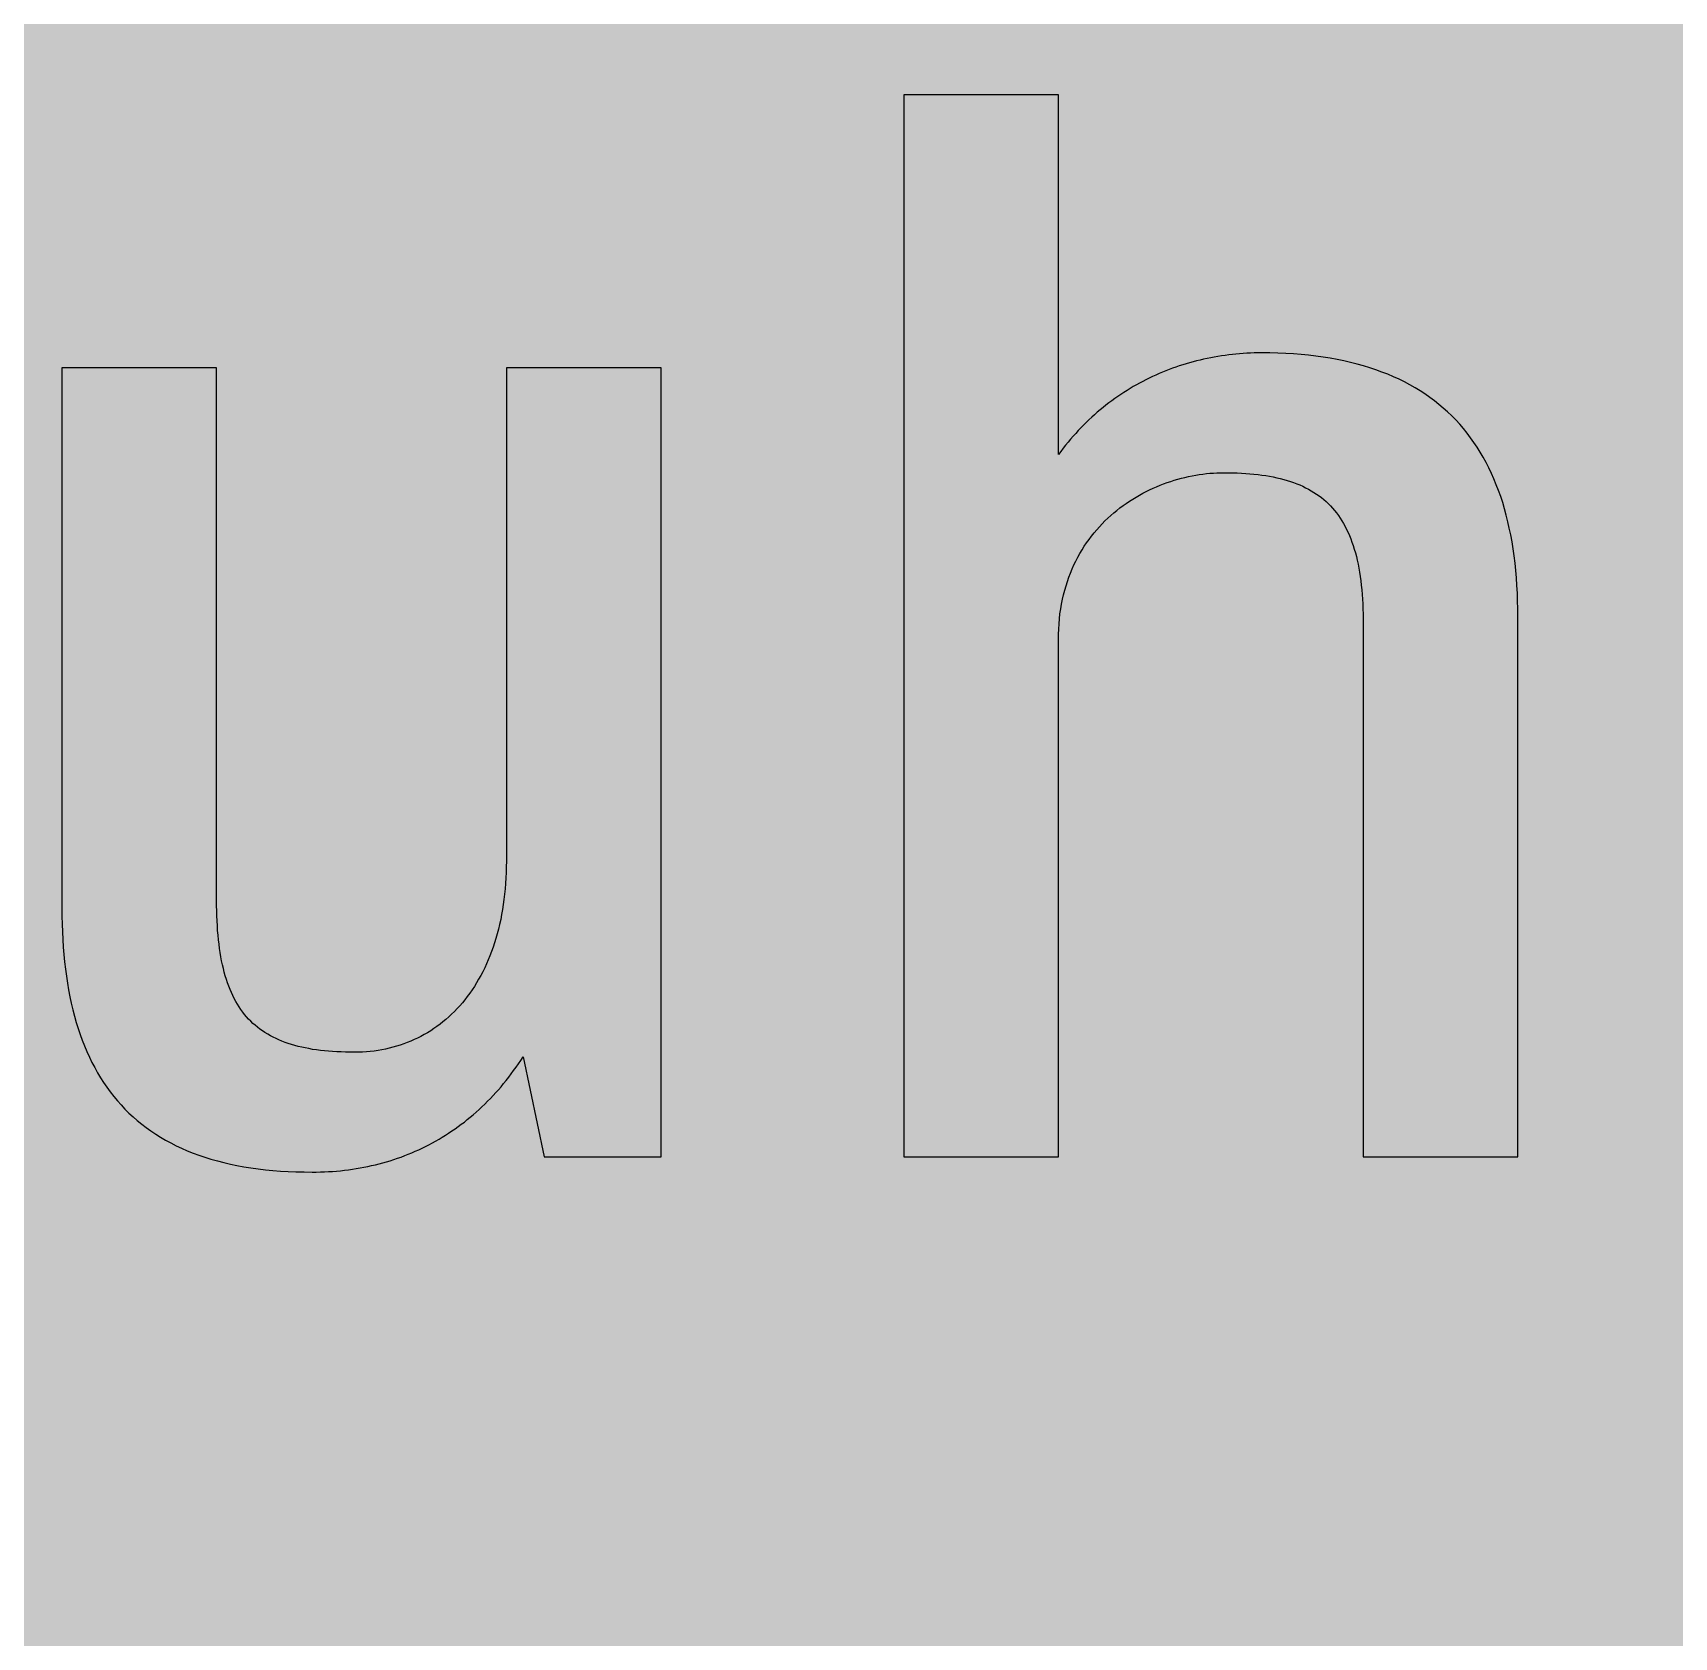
# Model space of a CAD drawing. Header units: millimetres. Extents: x 0 to 212, y 0 to 159.
# Drawn here: x 112.05 to 154.04, y 53.38 to 94.42 of the extents above; entities that cross this region are included whole.
import ezdxf

# ---------------------------------------------------------------- set-up
doc = ezdxf.new("R2010")
doc.units = ezdxf.units.MM

msp = doc.modelspace()

# ---------------------------------------------------------------- hatches: boundary and pattern name
for color, points in [(254, [(14.1633, 0.0536), (13.9878, 0.0533), (13.8125, 0.0559), (13.6373, 0.061), (13.462, 0.0686), (13.2893, 0.0787), (13.114, 0.0914), (12.9413, 0.1041), (12.7686, 0.1219), (12.5959, 0.1397), (12.4231, 0.16), (12.2504, 0.1829), (12.0777, 0.2057), (11.9075, 0.2337), (11.7373, 0.2616), (11.5672, 0.2921), (11.397, 0.3251), (11.2268, 0.3607), (11.0592, 0.3988), (10.8915, 0.4369), (10.7239, 0.4775), (10.5562, 0.5207), (10.3886, 0.5664), (10.2235, 0.6121), (10.0584, 0.6629), (9.8933, 0.7137), (9.7307, 0.7671), (9.5682, 0.8204), (9.4056, 0.8788), (9.2431, 0.9373), (9.083, 0.9982), (8.923, 1.0617), (8.763, 1.1252), (8.6055, 1.1938), (8.4455, 1.2624), (8.2906, 1.331), (8.1331, 1.4046), (7.9781, 1.4783), (7.8232, 1.5545), (7.6708, 1.6332), (7.5184, 1.7145), (7.366, 1.7958), (7.2161, 1.8796), (7.0663, 1.966), (6.919, 2.0523), (6.7716, 2.1438), (6.6243, 2.2352), (6.4795, 2.3266), (6.3348, 2.4232), (6.19, 2.5197), (6.0477, 2.6187), (5.908, 2.7178), (5.7683, 2.8194), (5.6286, 2.9235), (5.4915, 3.0302), (5.3543, 3.1369), (5.2197, 3.2461), (5.0851, 3.3579), (4.953, 3.4722), (4.8209, 3.5865), (4.6914, 3.7033), (4.5644, 3.8202), (4.4348, 3.9395), (4.3104, 4.0615), (4.1859, 4.1859), (4.0615, 4.3104), (3.9395, 4.4348), (3.8202, 4.5618), (3.7033, 4.6914), (3.5865, 4.8209), (3.4722, 4.953), (3.3579, 5.0851), (3.2487, 5.2197), (3.1369, 5.3543), (3.0302, 5.4915), (2.9235, 5.6286), (2.8194, 5.7683), (2.7178, 5.908), (2.6187, 6.0477), (2.5197, 6.19), (2.4232, 6.3348), (2.3266, 6.477), (2.2352, 6.6243), (2.1438, 6.7691), (2.0523, 6.919), (1.966, 7.0663), (1.8796, 7.2161), (1.7958, 7.366), (1.7145, 7.5184), (1.6332, 7.6708), (1.5545, 7.8232), (1.4783, 7.9781), (1.4046, 8.1331), (1.331, 8.2906), (1.2598, 8.4455), (1.1913, 8.603), (1.1252, 8.763), (1.0592, 8.923), (0.9982, 9.083), (0.9373, 9.2431), (0.8763, 9.4056), (0.8204, 9.5682), (0.7645, 9.7307), (0.7112, 9.8933), (0.6604, 10.0584), (0.6121, 10.2235), (0.5639, 10.3911), (0.5207, 10.5562), (0.4775, 10.7239), (0.4343, 10.8915), (0.3962, 11.0592), (0.3607, 11.2268), (0.3251, 11.397), (0.2921, 11.5672), (0.2616, 11.7373), (0.2311, 11.9075), (0.2057, 12.0802), (0.1803, 12.2504), (0.1575, 12.4231), (0.1372, 12.5959), (0.1194, 12.7686), (0.1041, 12.9413), (0.0889, 13.1166), (0.0787, 13.2893), (0.0686, 13.4645), (0.061, 13.6373), (0.0559, 13.8125), (0.0508, 13.9878), (0.0508, 14.163), (0.0522, 144.6925), (0.0508, 144.8664), (0.0559, 145.0416), (0.061, 145.2169), (0.0686, 145.3896), (0.0787, 145.5649), (0.0889, 145.7376), (0.1041, 145.9128), (0.1194, 146.0856), (0.1372, 146.2583), (0.1575, 146.431), (0.1803, 146.6037), (0.2057, 146.7739), (0.2311, 146.9466), (0.2616, 147.1168), (0.2921, 147.287), (0.3251, 147.4572), (0.3607, 147.6248), (0.3962, 147.795), (0.4343, 147.9626), (0.4775, 148.1303), (0.5207, 148.2979), (0.5639, 148.463), (0.6121, 148.6281), (0.6604, 148.7932), (0.7112, 148.9583), (0.7645, 149.1234), (0.8204, 149.286), (0.8763, 149.4485), (0.9373, 149.6111), (0.9982, 149.7711), (1.0592, 149.9311), (1.1252, 150.0911), (1.1913, 150.2486), (1.2598, 150.4061), (1.331, 150.5636), (1.4046, 150.7185), (1.4783, 150.876), (1.5545, 151.0284), (1.6332, 151.1833), (1.7145, 151.3357), (1.7958, 151.4856), (1.8796, 151.638), (1.966, 151.7879), (2.0523, 151.9352), (2.1438, 152.0825), (2.2352, 152.2298), (2.3266, 152.3746), (2.4232, 152.5194), (2.5197, 152.6616), (2.6187, 152.8039), (2.7178, 152.9461), (2.8194, 153.0858), (2.9235, 153.2255), (3.0302, 153.3627), (3.1369, 153.4973), (3.2487, 153.6344), (3.3579, 153.7665), (3.4722, 153.8986), (3.5865, 154.0307), (3.7033, 154.1602), (3.8202, 154.2898), (3.9395, 154.4168), (4.0615, 154.5438), (4.1859, 154.6682), (4.3104, 154.7901), (4.4348, 154.9121), (4.5644, 155.034), (4.6914, 155.1508), (4.8209, 155.2677), (4.953, 155.382), (5.0851, 155.4937), (5.2197, 155.6055), (5.3543, 155.7147), (5.4915, 155.8239), (5.6286, 155.9281), (5.7683, 156.0322), (5.908, 156.1338), (6.0477, 156.2354), (6.19, 156.3345), (6.3348, 156.431), (6.4795, 156.525), (6.6243, 156.6189), (6.7716, 156.7104), (6.919, 156.7993), (7.0663, 156.8882), (7.2161, 156.9745), (7.366, 157.0584), (7.5184, 157.1396), (7.6708, 157.2209), (7.8232, 157.2971), (7.9781, 157.3733), (8.1331, 157.4495), (8.2906, 157.5206), (8.4455, 157.5918), (8.6055, 157.6603), (8.763, 157.7289), (8.923, 157.7924), (9.083, 157.8559), (9.2431, 157.9169), (9.4056, 157.9753), (9.5682, 158.0337), (9.7307, 158.0871), (9.8933, 158.1404), (10.0584, 158.1912), (10.2235, 158.242), (10.3886, 158.2877), (10.5562, 158.3334), (10.7239, 158.3766), (10.8915, 158.4173), (11.0592, 158.4579), (11.2268, 158.4935), (11.397, 158.529), (11.5672, 158.562), (11.7373, 158.5925), (11.9075, 158.6205), (12.0777, 158.6484), (12.2504, 158.6713), (12.4231, 158.6941), (12.5959, 158.7144), (12.7686, 158.7322), (12.9413, 158.75), (13.114, 158.7627), (13.2893, 158.7754), (13.462, 158.7856), (13.6373, 158.7932), (13.8125, 158.7983), (13.9878, 158.8008), (14.163, 158.8033), (197.6078, 158.8036), (197.7822, 158.8008), (197.9574, 158.7983), (198.1327, 158.7932), (198.3054, 158.7856), (198.4807, 158.7754), (198.6534, 158.7627), (198.8287, 158.75), (199.0014, 158.7322), (199.1741, 158.7144), (199.3468, 158.6941), (199.5195, 158.6713), (199.6897, 158.6484), (199.8624, 158.6205), (200.0326, 158.5925), (200.2028, 158.562), (200.373, 158.529), (200.5432, 158.4935), (200.7108, 158.4579), (200.8784, 158.4173), (201.0461, 158.3766), (201.2137, 158.3334), (201.3788, 158.2877), (201.5465, 158.242), (201.7116, 158.1912), (201.8767, 158.1404), (202.0392, 158.0871), (202.2018, 158.0337), (202.3643, 157.9753), (202.5269, 157.9169), (202.6869, 157.8559), (202.8469, 157.7924), (203.007, 157.7289), (203.167, 157.6603), (203.3245, 157.5918), (203.4794, 157.5206), (203.6369, 157.4495), (203.7918, 157.3733), (203.9468, 157.2971), (204.0992, 157.2209), (204.2516, 157.1396), (204.404, 157.0584), (204.5538, 156.9745), (204.7037, 156.8882), (204.8535, 156.7993), (205.0009, 156.7104), (205.1456, 156.6189), (205.293, 156.525), (205.4352, 156.431), (205.58, 156.3345), (205.7222, 156.2354), (205.8619, 156.1338), (206.0016, 156.0322), (206.1413, 155.9281), (206.2785, 155.8239), (206.4156, 155.7147), (206.5503, 155.6055), (206.6849, 155.4937), (206.817, 155.382), (206.949, 155.2677), (207.0786, 155.1508), (207.2081, 155.034), (207.3351, 154.9121), (207.4596, 154.7901), (207.584, 154.6682), (207.7085, 154.5438), (207.8304, 154.4168), (207.9498, 154.2898), (208.0666, 154.1602), (208.1835, 154.0307), (208.2978, 153.8986), (208.4121, 153.7665), (208.5238, 153.6344), (208.6331, 153.4973), (208.7397, 153.3627), (208.8464, 153.2255), (208.9506, 153.0858), (209.0522, 152.9461), (209.1512, 152.8039), (209.2503, 152.6616), (209.3468, 152.5194), (209.4433, 152.3746), (209.5348, 152.2298), (209.6262, 152.0825), (209.7176, 151.9352), (209.804, 151.7879), (209.8904, 151.638), (209.9742, 151.4856), (210.0555, 151.3357), (210.1367, 151.1833), (210.2155, 151.0284), (210.2917, 150.876), (210.3653, 150.7185), (210.439, 150.5636), (210.5076, 150.4061), (210.5762, 150.2486), (210.6447, 150.0911), (210.7082, 149.9311), (210.7717, 149.7711), (210.8327, 149.6111), (210.8911, 149.4485), (210.9495, 149.286), (211.0029, 149.1234), (211.0562, 148.9583), (211.107, 148.7932), (211.1578, 148.6281), (211.2035, 148.463), (211.2493, 148.2979), (211.2924, 148.1303), (211.3331, 147.9626), (211.3712, 147.795), (211.4093, 147.6248), (211.4448, 147.4572), (211.4779, 147.287), (211.5083, 147.1168), (211.5363, 146.9466), (211.5642, 146.7739), (211.5871, 146.6037), (211.6099, 146.431), (211.6303, 146.2583), (211.648, 146.0856), (211.6658, 145.9128), (211.6785, 145.7376), (211.6912, 145.5649), (211.7014, 145.3896), (211.709, 145.2169), (211.7141, 145.0416), (211.7166, 144.8664), (211.7166, 144.6911), (211.7189, 14.1647), (211.7166, 13.9878), (211.7141, 13.8125), (211.709, 13.6373), (211.7014, 13.4645), (211.6912, 13.2893), (211.6785, 13.1166), (211.6658, 12.9413), (211.648, 12.7686), (211.6303, 12.5959), (211.6099, 12.4231), (211.5871, 12.2504), (211.5642, 12.0802), (211.5363, 11.9075), (211.5083, 11.7373), (211.4779, 11.5672), (211.4448, 11.397), (211.4093, 11.2268), (211.3712, 11.0592), (211.3331, 10.8915), (211.2924, 10.7239), (211.2493, 10.5562), (211.2035, 10.3911), (211.1578, 10.2235), (211.107, 10.0584), (211.0562, 9.8933), (211.0029, 9.7307), (210.9495, 9.5682), (210.8911, 9.4056), (210.8327, 9.2431), (210.7717, 9.083), (210.7082, 8.923), (210.6447, 8.763), (210.5762, 8.603), (210.5076, 8.4455), (210.439, 8.2906), (210.3653, 8.1331), (210.2917, 7.9781), (210.2155, 7.8232), (210.1367, 7.6708), (210.0555, 7.5184), (209.9742, 7.366), (209.8904, 7.2161), (209.804, 7.0663), (209.7176, 6.919), (209.6262, 6.7691), (209.5348, 6.6243), (209.4433, 6.477), (209.3468, 6.3348), (209.2503, 6.19), (209.1512, 6.0477), (209.0522, 5.908), (208.9506, 5.7683), (208.8464, 5.6286), (208.7397, 5.4915), (208.6331, 5.3543), (208.5238, 5.2197), (208.4121, 5.0851), (208.2978, 4.953), (208.1835, 4.8209), (208.0666, 4.6914), (207.9498, 4.5618), (207.8304, 4.4348), (207.7085, 4.3104), (207.584, 4.1859), (207.4596, 4.0615), (207.3351, 3.9395), (207.2081, 3.8202), (207.0786, 3.7033), (206.949, 3.5865), (206.817, 3.4722), (206.6849, 3.3579), (206.5503, 3.2461), (206.4156, 3.1369), (206.2785, 3.0302), (206.1413, 2.9235), (206.0016, 2.8194), (205.8619, 2.7178), (205.7222, 2.6187), (205.58, 2.5197), (205.4352, 2.4232), (205.293, 2.3266), (205.1456, 2.2352), (205.0009, 2.1438), (204.8535, 2.0523), (204.7037, 1.966), (204.5538, 1.8796), (204.404, 1.7958), (204.2516, 1.7145), (204.0992, 1.6332), (203.9468, 1.5545), (203.7918, 1.4783), (203.6369, 1.4046), (203.4794, 1.331), (203.3245, 1.2624), (203.167, 1.1938), (203.007, 1.1252), (202.8469, 1.0617), (202.6869, 0.9982), (202.5269, 0.9373), (202.3643, 0.8788), (202.2018, 0.8204), (202.0392, 0.7671), (201.8767, 0.7137), (201.7116, 0.6629), (201.5465, 0.6121), (201.3788, 0.5664), (201.2137, 0.5207), (201.0461, 0.4775), (200.8784, 0.4369), (200.7108, 0.3988), (200.5432, 0.3607), (200.373, 0.3251), (200.2028, 0.2921), (200.0326, 0.2616), (199.8624, 0.2337), (199.6897, 0.2057), (199.5195, 0.1829), (199.3468, 0.16), (199.1741, 0.1397), (199.0014, 0.1219), (198.8287, 0.1041), (198.6534, 0.0914), (198.4807, 0.0787), (198.3054, 0.0686), (198.1327, 0.061), (197.9574, 0.0559), (197.7822, 0.0533), (197.6069, 0.0533)]), (59, [(138.2889, 65.6703), (138.2889, 78.9019), (138.2903, 79.0372), (138.2954, 79.1718), (138.303, 79.3039), (138.3157, 79.4334), (138.3284, 79.563), (138.3487, 79.6874), (138.369, 79.8093), (138.3919, 79.9313), (138.4198, 80.0481), (138.4503, 80.1649), (138.4833, 80.2792), (138.5189, 80.391), (138.557, 80.4977), (138.5976, 80.6044), (138.6408, 80.711), (138.6865, 80.8126), (138.7348, 80.9117), (138.7856, 81.0082), (138.8389, 81.1047), (138.8923, 81.1987), (138.9507, 81.2876), (139.0091, 81.3765), (139.0726, 81.4629), (139.1361, 81.5467), (139.1996, 81.6305), (139.2682, 81.7093), (139.3368, 81.7855), (139.4054, 81.8617), (139.479, 81.9353), (139.5527, 82.0064), (139.6263, 82.075), (139.7051, 82.1411), (139.7813, 82.2046), (139.8626, 82.2681), (139.9413, 82.329), (140.0226, 82.3849), (140.1064, 82.4408), (140.1902, 82.4967), (140.274, 82.5475), (140.3604, 82.5957), (140.4468, 82.644), (140.5331, 82.6897), (140.622, 82.7329), (140.7109, 82.7735), (140.7998, 82.8116), (140.8887, 82.8497), (140.9802, 82.8853), (141.0716, 82.9183), (141.1605, 82.9488), (141.2519, 82.9767), (141.3434, 83.0047), (141.4348, 83.0275), (141.5263, 83.0504), (141.6177, 83.0732), (141.7091, 83.091), (141.8006, 83.1063), (141.892, 83.1215), (141.9809, 83.1342), (142.0724, 83.1469), (142.1613, 83.1545), (142.2527, 83.1621), (142.3416, 83.1672), (142.428, 83.1698), (142.5169, 83.1698), (142.6337, 83.1698), (142.748, 83.1672), (142.8623, 83.1647), (142.9715, 83.1596), (143.0807, 83.152), (143.1874, 83.1444), (143.2916, 83.1342), (143.3957, 83.1215), (143.4948, 83.1088), (143.5938, 83.0961), (143.6903, 83.0783), (143.7843, 83.0605), (143.8758, 83.0428), (143.9647, 83.0199), (144.0536, 82.997), (144.1399, 82.9716), (144.2237, 82.9462), (144.305, 82.9183), (144.3838, 82.8878), (144.4625, 82.8573), (144.5387, 82.8218), (144.6124, 82.7862), (144.686, 82.7481), (144.7546, 82.71), (144.8232, 82.6668), (144.8892, 82.6237), (144.9553, 82.5779), (145.0162, 82.5322), (145.0772, 82.4814), (145.1356, 82.4306), (145.194, 82.3773), (145.2474, 82.3214), (145.3007, 82.263), (145.354, 82.202), (145.4023, 82.1411), (145.4506, 82.0776), (145.4963, 82.009), (145.5395, 81.9404), (145.5826, 81.8693), (145.6233, 81.7956), (145.6614, 81.7194), (145.6995, 81.6432), (145.735, 81.5619), (145.7681, 81.4781), (145.7985, 81.3943), (145.829, 81.3054), (145.857, 81.2165), (145.8849, 81.1225), (145.9103, 81.0285), (145.9332, 80.932), (145.9535, 80.8304), (145.9738, 80.7288), (145.9916, 80.6221), (146.0094, 80.5155), (146.0246, 80.4037), (146.0373, 80.2919), (146.05, 80.1751), (146.0602, 80.0583), (146.0678, 79.9363), (146.0754, 79.8119), (146.0805, 79.6849), (146.083, 79.5553), (146.0856, 79.4233), (146.0881, 79.2886), (146.0885, 65.6703), (150.0463, 65.6703), (150.0463, 79.4836), (150.0429, 79.6874), (150.0378, 79.8906), (150.0302, 80.0913), (150.02, 80.2869), (150.0073, 80.4799), (149.9895, 80.6704), (149.9718, 80.8584), (149.9489, 81.0438), (149.921, 81.2241), (149.893, 81.4019), (149.86, 81.5772), (149.8244, 81.7499), (149.7863, 81.9175), (149.7457, 82.0826), (149.7, 82.2452), (149.6543, 82.4052), (149.6035, 82.5602), (149.5476, 82.7126), (149.4917, 82.8624), (149.4307, 83.0097), (149.3672, 83.152), (149.3012, 83.2917), (149.2301, 83.4288), (149.1564, 83.5635), (149.0802, 83.693), (149.0015, 83.82), (148.9177, 83.9445), (148.8313, 84.0664), (148.7424, 84.1832), (148.6484, 84.2975), (148.5544, 84.4093), (148.4554, 84.5185), (148.3512, 84.6226), (148.2446, 84.7242), (148.1353, 84.8233), (148.0236, 84.9173), (147.9093, 85.0087), (147.7899, 85.0976), (147.6654, 85.184), (147.541, 85.2653), (147.4114, 85.344), (147.2794, 85.4177), (147.1422, 85.4913), (147.0025, 85.5599), (146.8603, 85.6259), (146.7129, 85.6869), (146.5631, 85.7453), (146.4107, 85.8012), (146.2532, 85.8545), (146.0932, 85.9028), (145.9306, 85.9485), (145.763, 85.9917), (145.5928, 86.0298), (145.4201, 86.0654), (145.2423, 86.0984), (145.0619, 86.1263), (144.8765, 86.1517), (144.6886, 86.1746), (144.4981, 86.1924), (144.3025, 86.2076), (144.1044, 86.2203), (143.9012, 86.2279), (143.6954, 86.233), (143.4871, 86.2355), (143.3932, 86.233), (143.2992, 86.233), (143.2052, 86.2279), (143.1112, 86.2254), (143.0172, 86.2178), (142.9233, 86.2127), (142.8293, 86.2051), (142.7378, 86.1949), (142.6439, 86.1847), (142.5524, 86.172), (142.4584, 86.1593), (142.367, 86.1441), (142.2756, 86.1289), (142.1841, 86.1111), (142.0952, 86.0933), (142.0038, 86.073), (141.9123, 86.0527), (141.8234, 86.0323), (141.7345, 86.0069), (141.6456, 85.9841), (141.5567, 85.9587), (141.4678, 85.9307), (141.3815, 85.9028), (141.2926, 85.8723), (141.2062, 85.8418), (141.1199, 85.8088), (141.0335, 85.7758), (140.9471, 85.7402), (140.8633, 85.7047), (140.7795, 85.6691), (140.6931, 85.6285), (140.6119, 85.5904), (140.528, 85.5497), (140.4468, 85.5066), (140.3629, 85.4634), (140.2817, 85.4177), (140.2029, 85.3719), (140.1216, 85.3237), (140.0429, 85.2754), (139.9642, 85.2246), (139.8854, 85.1738), (139.8067, 85.1205), (139.7305, 85.0671), (139.6543, 85.0113), (139.5781, 84.9554), (139.5044, 84.897), (139.4308, 84.8385), (139.3571, 84.7776), (139.2834, 84.7166), (139.2123, 84.6531), (139.1412, 84.5896), (139.0701, 84.5236), (139.0015, 84.4575), (138.9304, 84.389), (138.8643, 84.3204), (138.7958, 84.2493), (138.7297, 84.1756), (138.6637, 84.1019), (138.5976, 84.0283), (138.5341, 83.9521), (138.4706, 83.8759), (138.4097, 83.7971), (138.3487, 83.7159), (138.2878, 83.6346), (138.2889, 92.8342), (134.3311, 92.8342), (134.3311, 65.6703)]), (59, [(112.7936, 85.8488), (112.7936, 72.034), (112.7938, 71.8261), (112.7989, 71.6255), (112.8039, 71.4248), (112.8141, 71.2292), (112.8268, 71.0336), (112.842, 70.8431), (112.8624, 70.6577), (112.8827, 70.4723), (112.9081, 70.292), (112.9335, 70.1142), (112.964, 69.9389), (112.997, 69.7662), (113.0325, 69.5985), (113.0732, 69.4334), (113.1138, 69.2709), (113.1595, 69.1109), (113.2078, 68.9559), (113.2586, 68.8035), (113.3145, 68.6537), (113.3704, 68.5063), (113.4313, 68.3641), (113.4948, 68.2219), (113.5609, 68.0872), (113.632, 67.9526), (113.7056, 67.8205), (113.7818, 67.6935), (113.8606, 67.5691), (113.9419, 67.4497), (114.0282, 67.3303), (114.1171, 67.216), (114.2111, 67.1068), (114.3051, 66.9976), (114.4041, 66.8934), (114.5083, 66.7918), (114.6124, 66.6928), (114.7216, 66.5988), (114.8334, 66.5074), (114.9502, 66.4185), (115.0696, 66.3321), (115.1915, 66.2508), (115.316, 66.1721), (115.4455, 66.0959), (115.5802, 66.0248), (115.7148, 65.9562), (115.8545, 65.8901), (115.9993, 65.8266), (116.1466, 65.7682), (116.2964, 65.7123), (116.4488, 65.6615), (116.6063, 65.6133), (116.7689, 65.5676), (116.934, 65.5244), (117.1016, 65.4863), (117.2718, 65.4507), (117.4496, 65.4177), (117.6274, 65.3898), (117.8103, 65.3644), (117.9982, 65.3415), (118.1862, 65.3237), (118.3818, 65.3085), (118.5799, 65.2958), (118.7806, 65.2882), (118.9863, 65.2831), (119.1946, 65.2805), (119.3013, 65.2805), (119.4054, 65.2831), (119.5095, 65.2882), (119.6137, 65.2932), (119.7153, 65.2983), (119.8194, 65.3059), (119.921, 65.3161), (120.0226, 65.3263), (120.1217, 65.339), (120.2233, 65.3542), (120.3223, 65.3694), (120.4214, 65.3872), (120.5205, 65.405), (120.6195, 65.4253), (120.716, 65.4456), (120.8126, 65.4685), (120.9091, 65.4914), (121.0031, 65.5168), (121.0996, 65.5447), (121.1936, 65.5726), (121.2875, 65.6031), (121.379, 65.6336), (121.4704, 65.6666), (121.5619, 65.7022), (121.6533, 65.7377), (121.7447, 65.7733), (121.8336, 65.8139), (121.9225, 65.852), (122.0114, 65.8952), (122.0978, 65.9384), (122.1842, 65.9816), (122.2705, 66.0273), (122.3543, 66.073), (122.4407, 66.1238), (122.5245, 66.1721), (122.6058, 66.2229), (122.6871, 66.2762), (122.7709, 66.3321), (122.8496, 66.3854), (122.9309, 66.4439), (123.0097, 66.5023), (123.0884, 66.5607), (123.1646, 66.6217), (123.2408, 66.6852), (123.317, 66.7487), (123.3907, 66.8147), (123.4669, 66.8807), (123.538, 66.9493), (123.6116, 67.0204), (123.6828, 67.0916), (123.7539, 67.1627), (123.8225, 67.2363), (123.891, 67.3125), (123.9596, 67.3887), (124.0282, 67.4649), (124.0942, 67.5462), (124.1577, 67.625), (124.2238, 67.7088), (124.2873, 67.7926), (124.3482, 67.8764), (124.4117, 67.9628), (124.4727, 68.0491), (124.5311, 68.138), (124.5895, 68.2295), (125.1342, 65.6703), (128.1218, 65.6703), (128.1218, 85.8488), (124.164, 85.8488), (124.164, 73.237), (124.1603, 73.0885), (124.1577, 72.9463), (124.1527, 72.804), (124.1425, 72.6618), (124.1323, 72.5246), (124.1196, 72.39), (124.1019, 72.2554), (124.0841, 72.1233), (124.0638, 71.9938), (124.0434, 71.8668), (124.018, 71.7398), (123.9901, 71.6178), (123.9622, 71.4959), (123.9317, 71.3765), (123.8961, 71.2597), (123.8631, 71.1454), (123.825, 71.0336), (123.7844, 70.9219), (123.7437, 70.8152), (123.7005, 70.7085), (123.6548, 70.6044), (123.6091, 70.5028), (123.5583, 70.4037), (123.5075, 70.3072), (123.4542, 70.2132), (123.4008, 70.1192), (123.3449, 70.0303), (123.2865, 69.9414), (123.2256, 69.8551), (123.1646, 69.7713), (123.1011, 69.69), (123.0376, 69.6112), (122.9716, 69.535), (122.903, 69.4614), (122.8344, 69.3903), (122.7633, 69.3191), (122.6896, 69.2531), (122.616, 69.1871), (122.5423, 69.1236), (122.4661, 69.0651), (122.3874, 69.0067), (122.3086, 68.9508), (122.2273, 68.8975), (122.1461, 68.8467), (122.0622, 68.7984), (121.9784, 68.7527), (121.8921, 68.7095), (121.8057, 68.6689), (121.7168, 68.6283), (121.6279, 68.5927), (121.539, 68.5597), (121.4476, 68.5292), (121.3561, 68.4987), (121.2621, 68.4733), (121.1682, 68.4479), (121.0716, 68.4276), (120.9777, 68.4073), (120.8811, 68.392), (120.7821, 68.3768), (120.683, 68.3666), (120.584, 68.3565), (120.4849, 68.3514), (120.3833, 68.3463), (120.2817, 68.3463), (120.1649, 68.3463), (120.0506, 68.3489), (119.9363, 68.3539), (119.827, 68.359), (119.7178, 68.3641), (119.6111, 68.3717), (119.507, 68.3819), (119.4054, 68.3946), (119.3063, 68.4073), (119.2073, 68.42), (119.1133, 68.4378), (119.0193, 68.4555), (118.9279, 68.4733), (118.839, 68.4962), (118.7501, 68.519), (118.6663, 68.5444), (118.5824, 68.5698), (118.5012, 68.5978), (118.4224, 68.6283), (118.3462, 68.6613), (118.27, 68.6943), (118.1964, 68.7299), (118.1252, 68.768), (118.0567, 68.8061), (117.9881, 68.8492), (117.922, 68.8924), (117.8585, 68.9381), (117.7976, 68.9839), (117.7392, 69.0347), (117.6807, 69.0855), (117.6249, 69.1388), (117.569, 69.1947), (117.5182, 69.2531), (117.4674, 69.3141), (117.4191, 69.375), (117.3709, 69.4385), (117.3277, 69.5071), (117.2845, 69.5757), (117.2413, 69.6468), (117.2032, 69.7205), (117.1651, 69.7967), (117.1296, 69.8729), (117.094, 69.9541), (117.061, 70.038), (117.0305, 70.1218), (117, 70.2107), (116.9721, 70.2996), (116.9467, 70.3936), (116.9238, 70.4875), (116.901, 70.5841), (116.8781, 70.6857), (116.8603, 70.7873), (116.8425, 70.8939), (116.8248, 71.0006), (116.8121, 71.1124), (116.7994, 71.2241), (116.7867, 71.341), (116.7765, 71.4578), (116.7689, 71.5797), (116.7613, 71.7042), (116.7562, 71.8312), (116.7536, 71.9607), (116.7511, 72.0928), (116.7511, 72.2274), (116.7515, 85.8488)])]:
    msp.add_hatch(color=color).paths.add_polyline_path(points)

# ---------------------------------------------------------------- linework, layer by layer
at = {"color": 59}
for points in [[(138.2889, 65.6703), (138.2889, 78.9019), (138.2903, 79.0372), (138.2954, 79.1718), (138.303, 79.3039), (138.3157, 79.4334), (138.3284, 79.563), (138.3487, 79.6874), (138.369, 79.8093), (138.3919, 79.9313), (138.4198, 80.0481), (138.4503, 80.1649), (138.4833, 80.2792), (138.5189, 80.391), (138.557, 80.4977), (138.5976, 80.6044), (138.6408, 80.711), (138.6865, 80.8126), (138.7348, 80.9117), (138.7856, 81.0082), (138.8389, 81.1047), (138.8923, 81.1987), (138.9507, 81.2876), (139.0091, 81.3765), (139.0726, 81.4629), (139.1361, 81.5467), (139.1996, 81.6305), (139.2682, 81.7093), (139.3368, 81.7855), (139.4054, 81.8617), (139.479, 81.9353), (139.5527, 82.0064), (139.6263, 82.075), (139.7051, 82.1411), (139.7813, 82.2046), (139.8626, 82.2681), (139.9413, 82.329), (140.0226, 82.3849), (140.1064, 82.4408), (140.1902, 82.4967), (140.274, 82.5475), (140.3604, 82.5957), (140.4468, 82.644), (140.5331, 82.6897), (140.622, 82.7329), (140.7109, 82.7735), (140.7998, 82.8116), (140.8887, 82.8497), (140.9802, 82.8853), (141.0716, 82.9183), (141.1605, 82.9488), (141.2519, 82.9767), (141.3434, 83.0047), (141.4348, 83.0275), (141.5263, 83.0504), (141.6177, 83.0732), (141.7091, 83.091), (141.8006, 83.1063), (141.892, 83.1215), (141.9809, 83.1342), (142.0724, 83.1469), (142.1613, 83.1545), (142.2527, 83.1621), (142.3416, 83.1672), (142.428, 83.1698), (142.5169, 83.1698), (142.6337, 83.1698), (142.748, 83.1672), (142.8623, 83.1647), (142.9715, 83.1596), (143.0807, 83.152), (143.1874, 83.1444), (143.2916, 83.1342), (143.3957, 83.1215), (143.4948, 83.1088), (143.5938, 83.0961), (143.6903, 83.0783), (143.7843, 83.0605), (143.8758, 83.0428), (143.9647, 83.0199), (144.0536, 82.997), (144.1399, 82.9716), (144.2237, 82.9462), (144.305, 82.9183), (144.3838, 82.8878), (144.4625, 82.8573), (144.5387, 82.8218), (144.6124, 82.7862), (144.686, 82.7481), (144.7546, 82.71), (144.8232, 82.6668), (144.8892, 82.6237), (144.9553, 82.5779), (145.0162, 82.5322), (145.0772, 82.4814), (145.1356, 82.4306), (145.194, 82.3773), (145.2474, 82.3214), (145.3007, 82.263), (145.354, 82.202), (145.4023, 82.1411), (145.4506, 82.0776), (145.4963, 82.009), (145.5395, 81.9404), (145.5826, 81.8693), (145.6233, 81.7956), (145.6614, 81.7194), (145.6995, 81.6432), (145.735, 81.5619), (145.7681, 81.4781), (145.7985, 81.3943), (145.829, 81.3054), (145.857, 81.2165), (145.8849, 81.1225), (145.9103, 81.0285), (145.9332, 80.932), (145.9535, 80.8304), (145.9738, 80.7288), (145.9916, 80.6221), (146.0094, 80.5155), (146.0246, 80.4037), (146.0373, 80.2919), (146.05, 80.1751), (146.0602, 80.0583), (146.0678, 79.9363), (146.0754, 79.8119), (146.0805, 79.6849), (146.083, 79.5553), (146.0856, 79.4233), (146.0881, 79.2886), (146.0885, 65.6703), (150.0463, 65.6703), (150.0463, 79.4836), (150.0429, 79.6874), (150.0378, 79.8906), (150.0302, 80.0913), (150.02, 80.2869), (150.0073, 80.4799), (149.9895, 80.6704), (149.9718, 80.8584), (149.9489, 81.0438), (149.921, 81.2241), (149.893, 81.4019), (149.86, 81.5772), (149.8244, 81.7499), (149.7863, 81.9175), (149.7457, 82.0826), (149.7, 82.2452), (149.6543, 82.4052), (149.6035, 82.5602), (149.5476, 82.7126), (149.4917, 82.8624), (149.4307, 83.0097), (149.3672, 83.152), (149.3012, 83.2917), (149.2301, 83.4288), (149.1564, 83.5635), (149.0802, 83.693), (149.0015, 83.82), (148.9177, 83.9445), (148.8313, 84.0664), (148.7424, 84.1832), (148.6484, 84.2975), (148.5544, 84.4093), (148.4554, 84.5185), (148.3512, 84.6226), (148.2446, 84.7242), (148.1353, 84.8233), (148.0236, 84.9173), (147.9093, 85.0087), (147.7899, 85.0976), (147.6654, 85.184), (147.541, 85.2653), (147.4114, 85.344), (147.2794, 85.4177), (147.1422, 85.4913), (147.0025, 85.5599), (146.8603, 85.6259), (146.7129, 85.6869), (146.5631, 85.7453), (146.4107, 85.8012), (146.2532, 85.8545), (146.0932, 85.9028), (145.9306, 85.9485), (145.763, 85.9917), (145.5928, 86.0298), (145.4201, 86.0654), (145.2423, 86.0984), (145.0619, 86.1263), (144.8765, 86.1517), (144.6886, 86.1746), (144.4981, 86.1924), (144.3025, 86.2076), (144.1044, 86.2203), (143.9012, 86.2279), (143.6954, 86.233), (143.4871, 86.2355), (143.3932, 86.233), (143.2992, 86.233), (143.2052, 86.2279), (143.1112, 86.2254), (143.0172, 86.2178), (142.9233, 86.2127), (142.8293, 86.2051), (142.7378, 86.1949), (142.6439, 86.1847), (142.5524, 86.172), (142.4584, 86.1593), (142.367, 86.1441), (142.2756, 86.1289), (142.1841, 86.1111), (142.0952, 86.0933), (142.0038, 86.073), (141.9123, 86.0527), (141.8234, 86.0323), (141.7345, 86.0069), (141.6456, 85.9841), (141.5567, 85.9587), (141.4678, 85.9307), (141.3815, 85.9028), (141.2926, 85.8723), (141.2062, 85.8418), (141.1199, 85.8088), (141.0335, 85.7758), (140.9471, 85.7402), (140.8633, 85.7047), (140.7795, 85.6691), (140.6931, 85.6285), (140.6119, 85.5904), (140.528, 85.5497), (140.4468, 85.5066), (140.3629, 85.4634), (140.2817, 85.4177), (140.2029, 85.3719), (140.1216, 85.3237), (140.0429, 85.2754), (139.9642, 85.2246), (139.8854, 85.1738), (139.8067, 85.1205), (139.7305, 85.0671), (139.6543, 85.0113), (139.5781, 84.9554), (139.5044, 84.897), (139.4308, 84.8385), (139.3571, 84.7776), (139.2834, 84.7166), (139.2123, 84.6531), (139.1412, 84.5896), (139.0701, 84.5236), (139.0015, 84.4575), (138.9304, 84.389), (138.8643, 84.3204), (138.7958, 84.2493), (138.7297, 84.1756), (138.6637, 84.1019), (138.5976, 84.0283), (138.5341, 83.9521), (138.4706, 83.8759), (138.4097, 83.7971), (138.3487, 83.7159), (138.2878, 83.6346), (138.2889, 92.8342), (134.3311, 92.8342), (134.3311, 65.6703), (138.2889, 65.6703)], [(112.7936, 85.8488), (112.7936, 72.034), (112.7938, 71.8261), (112.7989, 71.6255), (112.8039, 71.4248), (112.8141, 71.2292), (112.8268, 71.0336), (112.842, 70.8431), (112.8624, 70.6577), (112.8827, 70.4723), (112.9081, 70.292), (112.9335, 70.1142), (112.964, 69.9389), (112.997, 69.7662), (113.0325, 69.5985), (113.0732, 69.4334), (113.1138, 69.2709), (113.1595, 69.1109), (113.2078, 68.9559), (113.2586, 68.8035), (113.3145, 68.6537), (113.3704, 68.5063), (113.4313, 68.3641), (113.4948, 68.2219), (113.5609, 68.0872), (113.632, 67.9526), (113.7056, 67.8205), (113.7818, 67.6935), (113.8606, 67.5691), (113.9419, 67.4497), (114.0282, 67.3303), (114.1171, 67.216), (114.2111, 67.1068), (114.3051, 66.9976), (114.4041, 66.8934), (114.5083, 66.7918), (114.6124, 66.6928), (114.7216, 66.5988), (114.8334, 66.5074), (114.9502, 66.4185), (115.0696, 66.3321), (115.1915, 66.2508), (115.316, 66.1721), (115.4455, 66.0959), (115.5802, 66.0248), (115.7148, 65.9562), (115.8545, 65.8901), (115.9993, 65.8266), (116.1466, 65.7682), (116.2964, 65.7123), (116.4488, 65.6615), (116.6063, 65.6133), (116.7689, 65.5676), (116.934, 65.5244), (117.1016, 65.4863), (117.2718, 65.4507), (117.4496, 65.4177), (117.6274, 65.3898), (117.8103, 65.3644), (117.9982, 65.3415), (118.1862, 65.3237), (118.3818, 65.3085), (118.5799, 65.2958), (118.7806, 65.2882), (118.9863, 65.2831), (119.1946, 65.2805), (119.3013, 65.2805), (119.4054, 65.2831), (119.5095, 65.2882), (119.6137, 65.2932), (119.7153, 65.2983), (119.8194, 65.3059), (119.921, 65.3161), (120.0226, 65.3263), (120.1217, 65.339), (120.2233, 65.3542), (120.3223, 65.3694), (120.4214, 65.3872), (120.5205, 65.405), (120.6195, 65.4253), (120.716, 65.4456), (120.8126, 65.4685), (120.9091, 65.4914), (121.0031, 65.5168), (121.0996, 65.5447), (121.1936, 65.5726), (121.2875, 65.6031), (121.379, 65.6336), (121.4704, 65.6666), (121.5619, 65.7022), (121.6533, 65.7377), (121.7447, 65.7733), (121.8336, 65.8139), (121.9225, 65.852), (122.0114, 65.8952), (122.0978, 65.9384), (122.1842, 65.9816), (122.2705, 66.0273), (122.3543, 66.073), (122.4407, 66.1238), (122.5245, 66.1721), (122.6058, 66.2229), (122.6871, 66.2762), (122.7709, 66.3321), (122.8496, 66.3854), (122.9309, 66.4439), (123.0097, 66.5023), (123.0884, 66.5607), (123.1646, 66.6217), (123.2408, 66.6852), (123.317, 66.7487), (123.3907, 66.8147), (123.4669, 66.8807), (123.538, 66.9493), (123.6116, 67.0204), (123.6828, 67.0916), (123.7539, 67.1627), (123.8225, 67.2363), (123.891, 67.3125), (123.9596, 67.3887), (124.0282, 67.4649), (124.0942, 67.5462), (124.1577, 67.625), (124.2238, 67.7088), (124.2873, 67.7926), (124.3482, 67.8764), (124.4117, 67.9628), (124.4727, 68.0491), (124.5311, 68.138), (124.5895, 68.2295), (125.1342, 65.6703), (128.1218, 65.6703), (128.1218, 85.8488), (124.164, 85.8488), (124.164, 73.237), (124.1603, 73.0885), (124.1577, 72.9463), (124.1527, 72.804), (124.1425, 72.6618), (124.1323, 72.5246), (124.1196, 72.39), (124.1019, 72.2554), (124.0841, 72.1233), (124.0638, 71.9938), (124.0434, 71.8668), (124.018, 71.7398), (123.9901, 71.6178), (123.9622, 71.4959), (123.9317, 71.3765), (123.8961, 71.2597), (123.8631, 71.1454), (123.825, 71.0336), (123.7844, 70.9219), (123.7437, 70.8152), (123.7005, 70.7085), (123.6548, 70.6044), (123.6091, 70.5028), (123.5583, 70.4037), (123.5075, 70.3072), (123.4542, 70.2132), (123.4008, 70.1192), (123.3449, 70.0303), (123.2865, 69.9414), (123.2256, 69.8551), (123.1646, 69.7713), (123.1011, 69.69), (123.0376, 69.6112), (122.9716, 69.535), (122.903, 69.4614), (122.8344, 69.3903), (122.7633, 69.3191), (122.6896, 69.2531), (122.616, 69.1871), (122.5423, 69.1236), (122.4661, 69.0651), (122.3874, 69.0067), (122.3086, 68.9508), (122.2273, 68.8975), (122.1461, 68.8467), (122.0622, 68.7984), (121.9784, 68.7527), (121.8921, 68.7095), (121.8057, 68.6689), (121.7168, 68.6283), (121.6279, 68.5927), (121.539, 68.5597), (121.4476, 68.5292), (121.3561, 68.4987), (121.2621, 68.4733), (121.1682, 68.4479), (121.0716, 68.4276), (120.9777, 68.4073), (120.8811, 68.392), (120.7821, 68.3768), (120.683, 68.3666), (120.584, 68.3565), (120.4849, 68.3514), (120.3833, 68.3463), (120.2817, 68.3463), (120.1649, 68.3463), (120.0506, 68.3489), (119.9363, 68.3539), (119.827, 68.359), (119.7178, 68.3641), (119.6111, 68.3717), (119.507, 68.3819), (119.4054, 68.3946), (119.3063, 68.4073), (119.2073, 68.42), (119.1133, 68.4378), (119.0193, 68.4555), (118.9279, 68.4733), (118.839, 68.4962), (118.7501, 68.519), (118.6663, 68.5444), (118.5824, 68.5698), (118.5012, 68.5978), (118.4224, 68.6283), (118.3462, 68.6613), (118.27, 68.6943), (118.1964, 68.7299), (118.1252, 68.768), (118.0567, 68.8061), (117.9881, 68.8492), (117.922, 68.8924), (117.8585, 68.9381), (117.7976, 68.9839), (117.7392, 69.0347), (117.6807, 69.0855), (117.6249, 69.1388), (117.569, 69.1947), (117.5182, 69.2531), (117.4674, 69.3141), (117.4191, 69.375), (117.3709, 69.4385), (117.3277, 69.5071), (117.2845, 69.5757), (117.2413, 69.6468), (117.2032, 69.7205), (117.1651, 69.7967), (117.1296, 69.8729), (117.094, 69.9541), (117.061, 70.038), (117.0305, 70.1218), (117, 70.2107), (116.9721, 70.2996), (116.9467, 70.3936), (116.9238, 70.4875), (116.901, 70.5841), (116.8781, 70.6857), (116.8603, 70.7873), (116.8425, 70.8939), (116.8248, 71.0006), (116.8121, 71.1124), (116.7994, 71.2241), (116.7867, 71.341), (116.7765, 71.4578), (116.7689, 71.5797), (116.7613, 71.7042), (116.7562, 71.8312), (116.7536, 71.9607), (116.7511, 72.0928), (116.7511, 72.2274), (116.7515, 85.8488), (112.7936, 85.8488)]]:
    msp.add_lwpolyline(points, dxfattribs=at)

doc.saveas('drawing.dxf')
